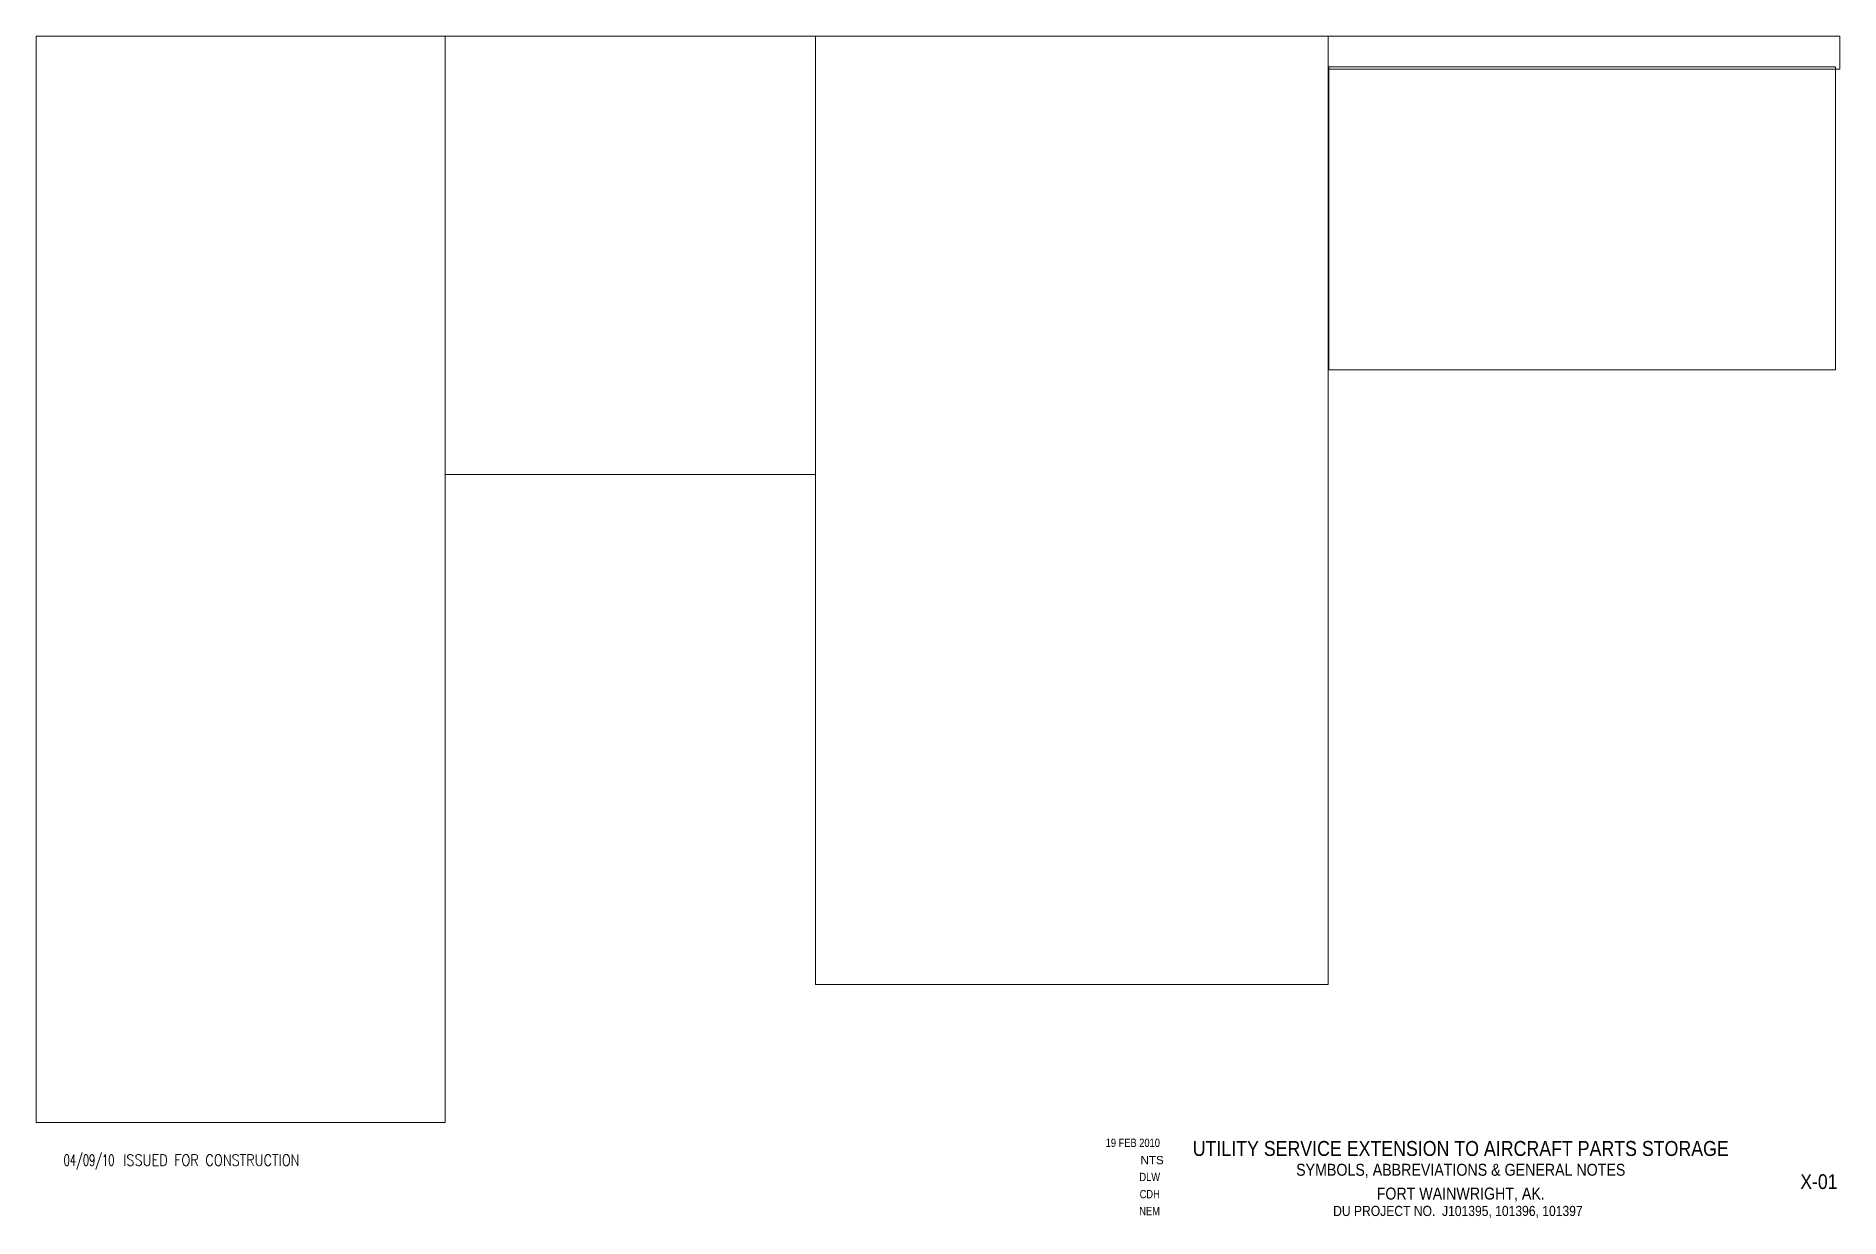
# Paper-space layout 'X-01' of a CAD drawing. Header units: inches. Extents: x 1.2 to 16.5, y 0.2 to 10.2.
import ezdxf
from ezdxf.enums import TextEntityAlignment as Align

# ---------------------------------------------------------------- set-up
doc = ezdxf.new("R2010")
doc.units = ezdxf.units.IN
doc.header["$MEASUREMENT"] = 0
doc.layers.get('Defpoints').update_dxf_attribs({"color": 251})
doc.layers.add('FH-TBINFO', color=51, linetype='Continuous', lineweight=13)
doc.layers.add('FH-TBINFO @ 1', color=51, linetype='Continuous', lineweight=13)
doc.styles.add('PRB1', font='arial.ttf')
doc.styles.add('PRT1', font='arial.ttf', dxfattribs={"width": 0.77})
doc.styles.add('RomanS', font='romans.shx', dxfattribs={"width": 0.85})

# ---------------------------------------------------------------- blocks, each defined once
blk = doc.blocks.new('11x17 tb info_REV')
at = {"layer": 'FH-TBINFO', "width": 0.85}
for tag, height, style, p in [('REV1NO', 0.0938, 'RomanS', (1.176, 0.674)), ('REV1DATE', 0.0938, 'RomanS', (1.69, 0.674)), ('TITLE1', 0.126, 'PRT1', (13.268, 0.756)), ('REV2NO', 0.0938, 'RomanS', (1.176, 0.528)), ('REV2DATE', 0.0938, 'RomanS', (1.69, 0.528)), ('TITLE2', 0.101, 'PRT1', (13.268, 0.589)), ('REV3NO', 0.0938, 'RomanS', (1.176, 0.383)), ('REV3DATE', 0.0938, 'RomanS', (1.69, 0.383)), ('TITLE3', 0.101, 'PRT1', (13.268, 0.388)), ('DWGNO', 0.125, 'PRT1', (16.291, 0.477)), ('REV4NO', 0.0938, 'RomanS', (1.176, 0.237)), ('REV4DATE', 0.0938, 'RomanS', (1.69, 0.237)), ('TITLE4', 0.086, 'PRT1', (13.244, 0.249))]:
    blk.add_attdef(tag, text='', height=height, dxfattribs=dict(at, style=style)).set_placement(p, align=Align.CENTER)
at = {"layer": 'FH-TBINFO', "style": 'RomanS', "width": 0.85}
for tag, p in [('REV1DESC', (1.978, 0.674)), ('REV2DESC', (1.978, 0.528)), ('REV3DESC', (1.978, 0.383)), ('REV4DESC', (1.978, 0.237))]:
    blk.add_attdef(tag, p, '', height=0.0938, dxfattribs=at)
at = {"layer": 'FH-TBINFO', "style": 'PRB1', "width": 0.8}
for tag, p in [('DATE', (10.729, 0.832)), ('DESIGNED', (10.73, 0.544)), ('BY', (10.728, 0.399)), ('CHECKED', (10.729, 0.256))]:
    blk.add_attdef(tag, text='', height=0.0702, dxfattribs=at).set_placement(p, align=Align.RIGHT)
at = {"layer": 'FH-TBINFO', "style": 'PRB1'}
blk.add_attdef('DWGSCALE', text='', height=0.0702, dxfattribs=at).set_placement((10.761, 0.686), align=Align.RIGHT)
blk = doc.blocks.new('*U172')
ref = blk.add_blockref('11x17 tb info_REV', (0, 0))
ref.add_attrib('TITLE1', 'UTILITY SERVICE EXTENSION TO AIRCRAFT PARTS STORAGE', dxfattribs={"layer": 'FH-TBINFO', "height": 0.1263, "style": 'PRT1', "width": 0.85}).set_placement((13.268, 0.756), align=Align.CENTER)
ref.add_attrib('TITLE3', 'FORT WAINWRIGHT, AK.', dxfattribs={"layer": 'FH-TBINFO', "height": 0.101, "style": 'PRT1', "width": 0.85}).set_placement((13.268, 0.388), align=Align.CENTER)
ref.add_attrib('BY', 'CDH', dxfattribs={"layer": 'FH-TBINFO', "height": 0.0702, "style": 'PRB1', "width": 0.8}).set_placement((10.728, 0.399), align=Align.RIGHT)
ref.add_attrib('DESIGNED', 'DLW', dxfattribs={"layer": 'FH-TBINFO', "height": 0.0702, "style": 'PRB1', "width": 0.8}).set_placement((10.73, 0.544), align=Align.RIGHT)
ref.add_attrib('CHECKED', 'NEM', dxfattribs={"layer": 'FH-TBINFO', "height": 0.0702, "style": 'PRB1', "width": 0.8}).set_placement((10.729, 0.256), align=Align.RIGHT)
ref.add_attrib('DATE', '19 FEB 2010', dxfattribs={"layer": 'FH-TBINFO', "height": 0.0702, "style": 'PRB1', "width": 0.8}).set_placement((10.729, 0.832), align=Align.RIGHT)
ref.add_attrib('DWGSCALE', 'NTS', dxfattribs={"layer": 'FH-TBINFO', "height": 0.0702, "style": 'PRB1'}).set_placement((10.761, 0.686), align=Align.RIGHT)
ref.add_attrib('REV1DESC', 'ISSUED FOR CONSTRUCTION', (1.978, 0.674), dxfattribs={"layer": 'FH-TBINFO @ 1', "height": 0.09375, "style": 'RomanS', "width": 0.85})
ref.add_attrib('REV1DATE', '04/09/10', dxfattribs={"layer": 'FH-TBINFO @ 1', "height": 0.0938, "style": 'RomanS', "width": 0.65}).set_placement((1.69, 0.674), align=Align.CENTER)
ref.add_attrib('DWGNO', 'X-01', dxfattribs={"layer": 'FH-TBINFO', "height": 0.125, "style": 'PRT1', "width": 0.85}).set_placement((16.291, 0.477), align=Align.CENTER)
ref.add_attrib('TITLE4', 'DU PROJECT NO.  J101395, 101396, 101397', dxfattribs={"layer": 'FH-TBINFO', "height": 0.086, "style": 'PRT1', "width": 0.85}).set_placement((13.244, 0.249), align=Align.CENTER)
ref.add_attrib('TITLE2', 'SYMBOLS, ABBREVIATIONS & GENERAL NOTES', dxfattribs={"layer": 'FH-TBINFO', "height": 0.101, "style": 'PRT1', "width": 0.85}).set_placement((13.268, 0.589), align=Align.CENTER)

psp = doc.layouts.new('X-01')

# ---------------------------------------------------------------- block references
psp.add_blockref('*U172', (0, 0))

# ---------------------------------------------------------------- viewports
at = {"layer": 'Defpoints'}
vp = psp.add_viewport(center=(2.97, 5.623), size=(3.454, 9.1688), view_center_point=(163.201, 195.09), view_height=586.805, dxfattribs=at)
vp.frozen_layers = ['FH-TBINFO @ 1']
for center, size, view_center_point, view_height, status in [((6.26, 8.358), (3.126, 3.6995), (152.697, -214.319), 236.7685, 3), ((9.986, 6.205), (4.326, 8.0047), (446.857, 232.472), 512.3034, 6), ((14.309, 10.068), (4.32, 0.27917), (448.014, 479.514), 17.86687, 5), ((14.292, 8.669), (4.277, 2.55599), (450.169, -104.813), 163.58346, 4)]:
    vp = psp.add_viewport(center=center, size=size, view_center_point=view_center_point, view_height=view_height, status=status, dxfattribs=at)
    vp.frozen_layers = ['FH-TBINFO @ 1']

doc.saveas('drawing.dxf')
